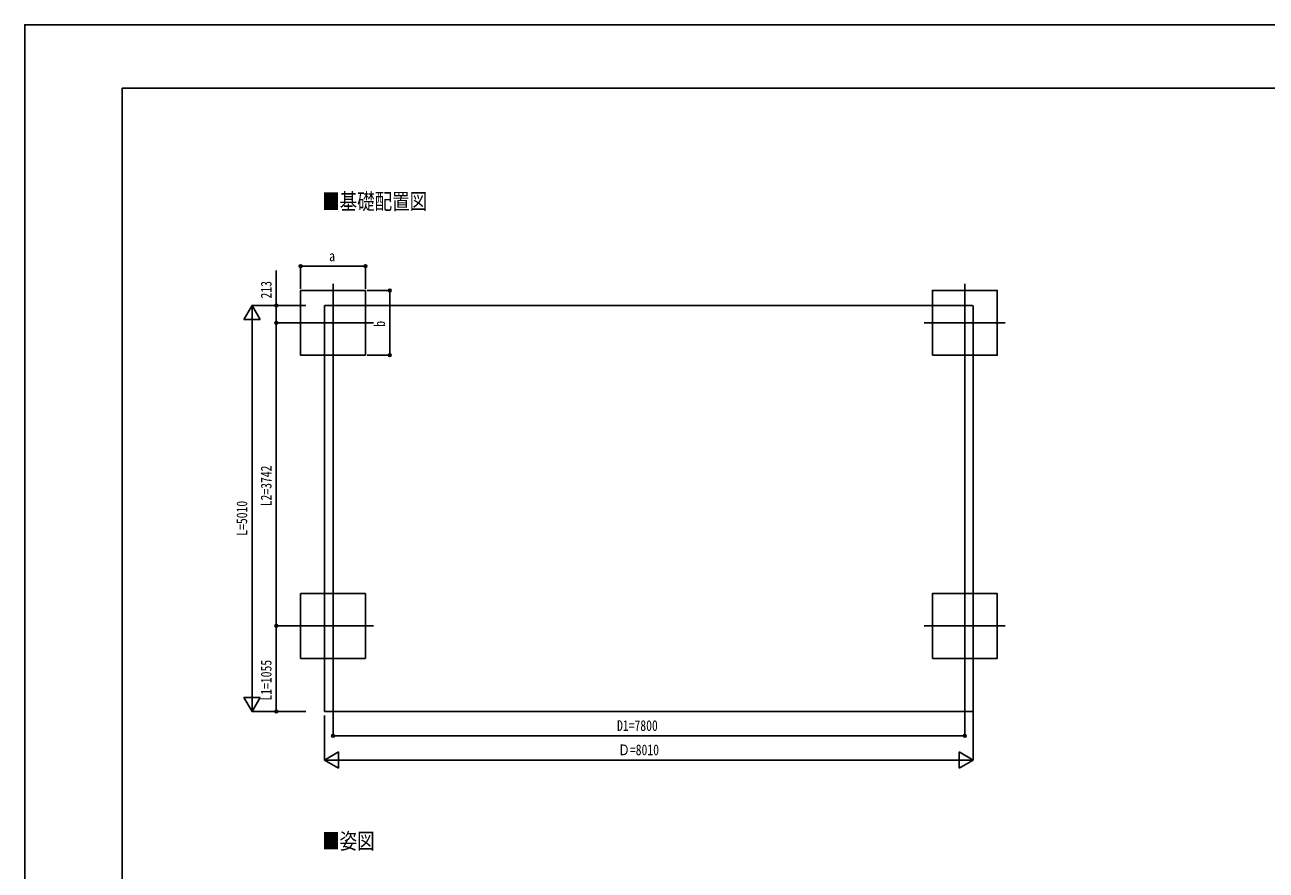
# Model space of a CAD drawing. Units: millimetres, scale not verified. Extents: x -16820 to 16820, y -11880 to 11880.
# Drawn here: x -16820 to -1494, y 1444 to 11880 of the extents above; entities that cross this region are included whole.
import ezdxf
from ezdxf.enums import TextEntityAlignment as Align

# ---------------------------------------------------------------- set-up
doc = ezdxf.new("R2010")
doc.units = ezdxf.units.MM
doc.header["$LTSCALE"] = 60
for name, color, linetype in [('0-2_USER1', 3, 'Continuous'), ('0-3_YKK_12', 2, 'Continuous'), ('0-4_YKK_A1', 4, 'Continuous'), ('0-5_YKK_D', 6, 'Continuous'), ('0-6_YKK_ZWAK', 7, 'Continuous')]:
    doc.layers.add(name, color=color, linetype=linetype)
doc.styles.add('ＭＳ ゴシック', font='')
doc.styles.get('ＭＳ ゴシック').set_extended_font_data('MS Gothic')

msp = doc.modelspace()

# ---------------------------------------------------------------- linework, layer by layer
at = {"layer": '0-3_YKK_12'}
for p, q in [((-13014.92, 3958.51), (-13014.92, 8684.33)), ((-5214.82, 3958.51), (-5214.82, 8684.33)), ((-13514.92, 8200.53), (-12514.92, 8200.53)), ((-4714.82, 8200.53), (-5714.82, 8200.53)), ((-13514.92, 4458.51), (-12514.92, 4458.51)), ((-4714.82, 4458.51), (-5714.82, 4458.51))]:
    msp.add_line(p, q, dxfattribs=at)
at = {"layer": '0-4_YKK_A1'}
for p, q in [((-13119.92, 3403.51), (-13119.92, 8413.51)), ((-13119.92, 8413.51), (-5119.82, 8413.51)), ((-5109.82, 8413.51), (-5109.82, 3403.51)), ((-13119.92, 3403.51), (-5109.82, 3403.51))]:
    msp.add_line(p, q, dxfattribs=at)
for points in [[(-12614.92, 7800.53), (-12614.92, 8600.53), (-13414.92, 8600.53), (-13414.92, 7800.53)], [(-5614.82, 7800.53), (-5614.82, 8600.53), (-4814.82, 8600.53), (-4814.82, 7800.53)], [(-12614.92, 4058.51), (-12614.92, 4858.51), (-13414.92, 4858.51), (-13414.92, 4058.51)], [(-5614.82, 4058.51), (-5614.82, 4858.51), (-4814.82, 4858.51), (-4814.82, 4058.51)]]:
    msp.add_lwpolyline(points, close=True, dxfattribs=at)
at = {"layer": '0-5_YKK_D'}
for p, q in [((-13414.92, 8620.53), (-13414.92, 8901.53)), ((-12614.92, 8900.53), (-13414.92, 8900.53)), ((-12614.92, 8620.53), (-12614.92, 8901.53)), ((-12594.92, 8601.53), (-12313.92, 8601.53)), ((-12314.92, 7800.53), (-12314.92, 8601.53)), ((-14014.92, 8413.51), (-14114.92, 8240.3)), ((-13351.68, 8413.51), (-14015.92, 8413.51)), ((-14014.92, 8413.51), (-13914.92, 8240.3)), ((-14014.92, 8413.51), (-14014.92, 8067.1)), ((-13351.68, 8413.51), (-13715.92, 8413.51)), ((-14114.92, 8240.3), (-13914.92, 8240.3)), ((-14014.92, 3603.51), (-14014.92, 8213.51)), ((-13515.92, 8200.53), (-13715.92, 8200.53)), ((-13515.92, 8200.53), (-13715.92, 8200.53)), ((-13714.92, 4458.51), (-13714.92, 8200.53)), ((-12594.92, 7800.53), (-12313.92, 7800.53)), ((-13515.92, 4458.51), (-13715.92, 4458.51)), ((-13515.92, 4458.51), (-13715.92, 4458.51)), ((-13714.92, 4458.51), (-13714.92, 3403.51)), ((-13014.92, 3957.51), (-13014.92, 3102.51)), ((-5214.82, 3957.51), (-5214.82, 3102.51)), ((-14014.92, 3403.51), (-14014.92, 3749.92)), ((-14014.92, 3403.51), (-14114.92, 3576.71)), ((-13914.92, 3576.71), (-14114.92, 3576.71)), ((-14014.92, 3403.51), (-13914.92, 3576.71)), ((-13351.68, 3403.51), (-14015.92, 3403.51)), ((-13352.68, 3403.51), (-13715.92, 3403.51)), ((-5109.82, 3402.51), (-5109.82, 2802.51)), ((-13119.92, 3353.51), (-13119.92, 2802.51)), ((-13014.92, 3103.51), (-5214.82, 3103.51)), ((-13119.92, 2803.51), (-12946.72, 2903.51)), ((-13119.92, 2803.51), (-12946.72, 2703.51)), ((-13119.92, 2803.51), (-12773.51, 2803.51)), ((-12946.72, 2703.51), (-12946.72, 2903.51)), ((-5309.82, 2803.51), (-12919.92, 2803.51)), ((-5109.82, 2803.51), (-5456.23, 2803.51)), ((-5109.82, 2803.51), (-5283.03, 2903.51)), ((-5283.03, 2903.51), (-5283.03, 2703.51)), ((-5109.82, 2803.51), (-5283.03, 2703.51))]:
    msp.add_line(p, q, dxfattribs=at)
msp.add_lwpolyline([(-13714.92, 8200.53), (-13714.92, 8413.51), (-13714.92, 8847.91)], dxfattribs=at)
for centre in [(-13414.92, 8900.53), (-12614.92, 8900.53), (-12314.92, 8601.53), (-13714.92, 8413.51), (-13714.92, 8200.53), (-13714.92, 8200.53), (-12314.92, 7800.53), (-13714.92, 4458.51), (-13714.92, 4458.51), (-13714.92, 3403.51), (-13014.92, 3103.51), (-5214.82, 3103.51)]:
    msp.add_circle(centre, 17, dxfattribs=at)
at = {"layer": '0-6_YKK_ZWAK'}
for p in [(15580.08, 11100), (-15619.92, -10100)]:
    msp.add_line(p, (-15619.92, 11100), dxfattribs=at)
msp.add_lwpolyline([(-16820, -11880), (16820, -11880), (16820, 11880), (-16820, 11880)], close=True, dxfattribs=at)

# ---------------------------------------------------------------- texts
at = {"layer": '0-2_USER1', "style": 'ＭＳ ゴシック', "width": 0.8}
for s, p in [('■基礎配置図', (-13148.8, 9542)), ('■姿図', (-13148.8, 1645))]:
    msp.add_text(s, height=197.9, dxfattribs=at).set_placement(p, align=Align.BOTTOM_LEFT)
at = {"layer": '0-5_YKK_D', "style": 'ＭＳ ゴシック', "width": 0.8}
for s, p in [('a', (-13062.92, 8920.53)), ('D1=7800', (-9508.47, 3123.51)), ('Ｄ=8010', (-9494.07, 2823.51))]:
    msp.add_text(s, height=132, dxfattribs=at).set_placement(p, align=Align.BOTTOM_LEFT)
for s, p in [('213', (-13734.92, 8501.51)), ('b', (-12334.92, 8153.03)), ('L2=3742', (-13734.92, 5935.92)), ('L=5010', (-14034.92, 5572.51)), ('L1=1055', (-13734.92, 3537.41))]:
    msp.add_text(s, height=132, rotation=90, dxfattribs=at).set_placement(p, align=Align.BOTTOM_LEFT)

doc.saveas('drawing.dxf')
